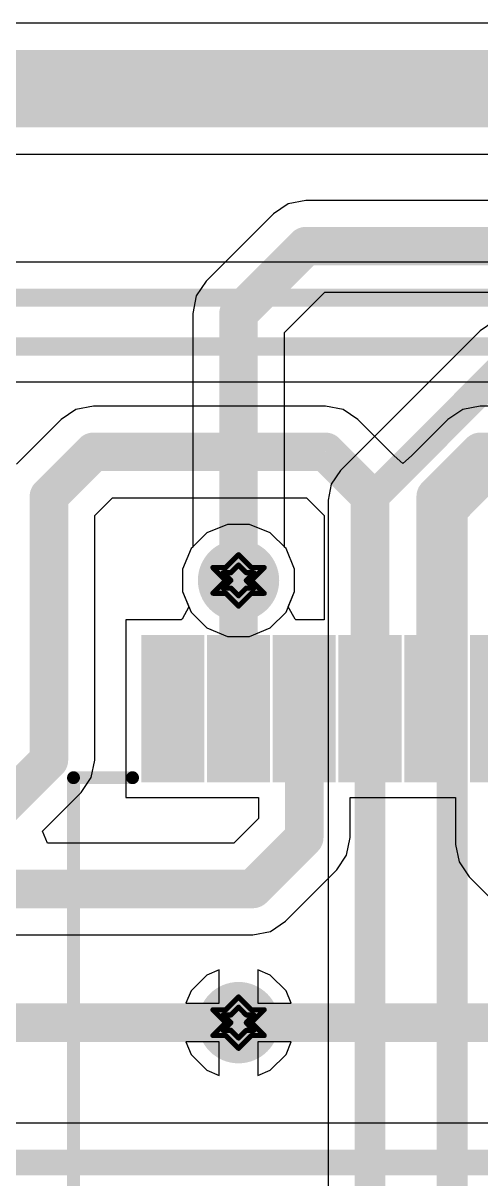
# Model space of a CAD drawing. Header units: inches. Extents: x -18 to 237, y -41 to 211.
# Drawn here: x 52.58 to 57.1, y 69.4 to 80.82 of the extents above; entities that cross this region are included whole.
import ezdxf

# ---------------------------------------------------------------- set-up
doc = ezdxf.new("R2010")
doc.units = ezdxf.units.IN
for name, color, linetype in [('Bottom Layer', 5, 'Continuous'), ('Bottom Solder', 6, 'Continuous'), ('Drill Drawing', 1, 'Continuous'), ('Top Layer', 1, 'Continuous'), ('Top Overlay', 2, 'Continuous'), ('Top Paste', 8, 'Continuous'), ('Top Solder', 216, 'Continuous'), ('Via Holes', 16, 'Continuous')]:
    doc.layers.add(name, color=color, linetype=linetype)

# ---------------------------------------------------------------- blocks, each defined once
blk = doc.blocks.new('SSOP_28_208____25')
at = {"layer": 'Top Layer'}
for points in [[(-4.025, 4.435), (-2.775, 4.435), (-2.775, 4.015), (-4.025, 4.015)], [(2.775, 4.435), (4.025, 4.435), (4.025, 4.015), (2.775, 4.015)], [(-4.025, 3.785), (-2.775, 3.785), (-2.775, 3.365), (-4.025, 3.365)], [(2.775, 3.785), (4.025, 3.785), (4.025, 3.365), (2.775, 3.365)], [(-4.025, 3.135), (-2.775, 3.135), (-2.775, 2.715), (-4.025, 2.715)], [(2.775, 3.135), (4.025, 3.135), (4.025, 2.715), (2.775, 2.715)], [(-4.025, 2.485), (-2.775, 2.485), (-2.775, 2.065), (-4.025, 2.065)], [(2.775, 2.485), (4.025, 2.485), (4.025, 2.065), (2.775, 2.065)], [(-4.025, 1.835), (-2.775, 1.835), (-2.775, 1.415), (-4.025, 1.415)], [(2.775, 1.835), (4.025, 1.835), (4.025, 1.415), (2.775, 1.415)], [(-4.025, 1.185), (-2.775, 1.185), (-2.775, 0.765), (-4.025, 0.765)], [(2.775, 1.185), (4.025, 1.185), (4.025, 0.765), (2.775, 0.765)], [(-4.025, 0.535), (-2.775, 0.535), (-2.775, 0.115), (-4.025, 0.115)], [(2.775, 0.535), (4.025, 0.535), (4.025, 0.115), (2.775, 0.115)], [(-4.025, -0.115), (-2.775, -0.115), (-2.775, -0.535), (-4.025, -0.535)], [(2.775, -0.115), (4.025, -0.115), (4.025, -0.535), (2.775, -0.535)], [(-4.025, -0.765), (-2.775, -0.765), (-2.775, -1.185), (-4.025, -1.185)], [(2.775, -0.765), (4.025, -0.765), (4.025, -1.185), (2.775, -1.185)], [(-4.025, -1.415), (-2.775, -1.415), (-2.775, -1.835), (-4.025, -1.835)], [(2.775, -1.415), (4.025, -1.415), (4.025, -1.835), (2.775, -1.835)], [(-4.025, -2.065), (-2.775, -2.065), (-2.775, -2.485), (-4.025, -2.485)], [(2.775, -2.065), (4.025, -2.065), (4.025, -2.485), (2.775, -2.485)], [(-4.025, -2.715), (-2.775, -2.715), (-2.775, -3.135), (-4.025, -3.135)], [(2.775, -2.715), (4.025, -2.715), (4.025, -3.135), (2.775, -3.135)], [(-4.025, -3.365), (-2.775, -3.365), (-2.775, -3.785), (-4.025, -3.785)], [(2.775, -3.365), (4.025, -3.365), (4.025, -3.785), (2.775, -3.785)], [(-4.025, -4.015), (-2.775, -4.015), (-2.775, -4.435), (-4.025, -4.435)], [(2.775, -4.015), (4.025, -4.015), (4.025, -4.435), (2.775, -4.435)]]:
    blk.add_hatch(color=1, dxfattribs=at).paths.add_polyline_path(points)
at = {"layer": 'Top Overlay'}
blk.add_hatch(color=2, dxfattribs=at).paths.add_polyline_path([(-2.67, 3.988), (-2.416, 3.988), (-2.416, 4.445), (-2.67, 4.445)])
at = {"layer": 'Top Paste'}
for points in [[(-4.025, 4.435), (-2.775, 4.435), (-2.775, 4.015), (-4.025, 4.015)], [(2.775, 4.435), (4.025, 4.435), (4.025, 4.015), (2.775, 4.015)], [(-4.025, 3.785), (-2.775, 3.785), (-2.775, 3.365), (-4.025, 3.365)], [(2.775, 3.785), (4.025, 3.785), (4.025, 3.365), (2.775, 3.365)], [(-4.025, 3.135), (-2.775, 3.135), (-2.775, 2.715), (-4.025, 2.715)], [(2.775, 3.135), (4.025, 3.135), (4.025, 2.715), (2.775, 2.715)], [(-4.025, 2.485), (-2.775, 2.485), (-2.775, 2.065), (-4.025, 2.065)], [(2.775, 2.485), (4.025, 2.485), (4.025, 2.065), (2.775, 2.065)], [(-4.025, 1.835), (-2.775, 1.835), (-2.775, 1.415), (-4.025, 1.415)], [(2.775, 1.835), (4.025, 1.835), (4.025, 1.415), (2.775, 1.415)], [(-4.025, 1.185), (-2.775, 1.185), (-2.775, 0.765), (-4.025, 0.765)], [(2.775, 1.185), (4.025, 1.185), (4.025, 0.765), (2.775, 0.765)], [(-4.025, 0.535), (-2.775, 0.535), (-2.775, 0.115), (-4.025, 0.115)], [(2.775, 0.535), (4.025, 0.535), (4.025, 0.115), (2.775, 0.115)], [(-4.025, -0.115), (-2.775, -0.115), (-2.775, -0.535), (-4.025, -0.535)], [(2.775, -0.115), (4.025, -0.115), (4.025, -0.535), (2.775, -0.535)], [(-4.025, -0.765), (-2.775, -0.765), (-2.775, -1.185), (-4.025, -1.185)], [(2.775, -0.765), (4.025, -0.765), (4.025, -1.185), (2.775, -1.185)], [(-4.025, -1.415), (-2.775, -1.415), (-2.775, -1.835), (-4.025, -1.835)], [(2.775, -1.415), (4.025, -1.415), (4.025, -1.835), (2.775, -1.835)], [(-4.025, -2.065), (-2.775, -2.065), (-2.775, -2.485), (-4.025, -2.485)], [(2.775, -2.065), (4.025, -2.065), (4.025, -2.485), (2.775, -2.485)], [(-4.025, -2.715), (-2.775, -2.715), (-2.775, -3.135), (-4.025, -3.135)], [(2.775, -2.715), (4.025, -2.715), (4.025, -3.135), (2.775, -3.135)], [(-4.025, -3.365), (-2.775, -3.365), (-2.775, -3.785), (-4.025, -3.785)], [(2.775, -3.365), (4.025, -3.365), (4.025, -3.785), (2.775, -3.785)], [(-4.025, -4.015), (-2.775, -4.015), (-2.775, -4.435), (-4.025, -4.435)], [(2.775, -4.015), (4.025, -4.015), (4.025, -4.435), (2.775, -4.435)]]:
    blk.add_hatch(color=8, dxfattribs=at).paths.add_polyline_path(points)
at = {"layer": 'Top Solder'}
for points in [[(-4.127, 4.537), (-2.673, 4.537), (-2.673, 3.913), (-4.127, 3.913)], [(2.673, 4.537), (4.127, 4.537), (4.127, 3.913), (2.673, 3.913)], [(-4.127, 3.887), (-2.673, 3.887), (-2.673, 3.263), (-4.127, 3.263)], [(2.673, 3.887), (4.127, 3.887), (4.127, 3.263), (2.673, 3.263)], [(-4.127, 3.237), (-2.673, 3.237), (-2.673, 2.613), (-4.127, 2.613)], [(2.673, 3.237), (4.127, 3.237), (4.127, 2.613), (2.673, 2.613)], [(-4.127, 2.587), (-2.673, 2.587), (-2.673, 1.963), (-4.127, 1.963)], [(2.673, 2.587), (4.127, 2.587), (4.127, 1.963), (2.673, 1.963)], [(-4.127, 1.937), (-2.673, 1.937), (-2.673, 1.313), (-4.127, 1.313)], [(2.673, 1.937), (4.127, 1.937), (4.127, 1.313), (2.673, 1.313)], [(-4.127, 1.287), (-2.673, 1.287), (-2.673, 0.663), (-4.127, 0.663)], [(2.673, 1.287), (4.127, 1.287), (4.127, 0.663), (2.673, 0.663)], [(-4.127, 0.637), (-2.673, 0.637), (-2.673, 0.013), (-4.127, 0.013)], [(2.673, 0.637), (4.127, 0.637), (4.127, 0.013), (2.673, 0.013)], [(-4.127, -0.013), (-2.673, -0.013), (-2.673, -0.637), (-4.127, -0.637)], [(2.673, -0.013), (4.127, -0.013), (4.127, -0.637), (2.673, -0.637)], [(-4.127, -0.663), (-2.673, -0.663), (-2.673, -1.287), (-4.127, -1.287)], [(2.673, -0.663), (4.127, -0.663), (4.127, -1.287), (2.673, -1.287)], [(-4.127, -1.313), (-2.673, -1.313), (-2.673, -1.937), (-4.127, -1.937)], [(2.673, -1.313), (4.127, -1.313), (4.127, -1.937), (2.673, -1.937)], [(-4.127, -1.963), (-2.673, -1.963), (-2.673, -2.587), (-4.127, -2.587)], [(2.673, -1.963), (4.127, -1.963), (4.127, -2.587), (2.673, -2.587)], [(-4.127, -2.613), (-2.673, -2.613), (-2.673, -3.237), (-4.127, -3.237)], [(2.673, -2.613), (4.127, -2.613), (4.127, -3.237), (2.673, -3.237)], [(-4.127, -3.263), (-2.673, -3.263), (-2.673, -3.887), (-4.127, -3.887)], [(2.673, -3.263), (4.127, -3.263), (4.127, -3.887), (2.673, -3.887)], [(-4.127, -3.913), (-2.673, -3.913), (-2.673, -4.537), (-4.127, -4.537)], [(2.673, -3.913), (4.127, -3.913), (4.127, -4.537), (2.673, -4.537)]]:
    blk.add_hatch(color=216, dxfattribs=at).paths.add_polyline_path(points)
at = {"layer": 'Top Overlay'}
for points in [[(-2.718, 5.207, 0.127, 0.127, 0), (2.718, 5.207, 0.127, 0.127, 0)], [(-2.718, 5.207, 0.127, 0.127, 0), (-2.718, 4.623, 0.127, 0.127, 0)], [(2.718, 5.207, 0.127, 0.127, 0), (2.718, 4.623, 0.127, 0.127, 0)], [(-4.343, 4.369, 0.2, 0.2, 0), (-4.343, 4.115, 0.2, 0.2, 0)], [(-4.343, 4.369, 0.2, 0.2, 0), (-4.216, 4.242, 0.2, 0.2, 0)], [(-4.216, 4.242, 0.2, 0.2, 0), (-4.343, 4.115, 0.2, 0.2, 0)], [(-2.718, -4.623, 0.127, 0.127, 0), (-2.718, -5.207, 0.127, 0.127, 0)], [(2.718, -4.623, 0.127, 0.127, 0), (2.718, -5.207, 0.127, 0.127, 0)], [(-2.718, -5.207, 0.127, 0.127, 0), (2.718, -5.207, 0.127, 0.127, 0)]]:
    blk.add_lwpolyline(points, format="xyseb", dxfattribs=at)
for points in [[(-2.75, 5.207, 0.0635, 0.0635, 1), (-2.686, 5.207, 0.0635, 0.0635, 1)], [(-2.75, 5.207, 0.0635, 0.0635, 1), (-2.686, 5.207, 0.0635, 0.0635, 1)], [(2.686, 5.207, 0.0635, 0.0635, 1), (2.75, 5.207, 0.0635, 0.0635, 1)], [(2.686, 5.207, 0.0635, 0.0635, 1), (2.75, 5.207, 0.0635, 0.0635, 1)], [(-2.75, 4.623, 0.0635, 0.0635, 1), (-2.686, 4.623, 0.0635, 0.0635, 1)], [(2.686, 4.623, 0.0635, 0.0635, 1), (2.75, 4.623, 0.0635, 0.0635, 1)], [(-4.393, 4.369, 0.1, 0.1, 1), (-4.293, 4.369, 0.1, 0.1, 1)], [(-4.393, 4.369, 0.1, 0.1, 1), (-4.293, 4.369, 0.1, 0.1, 1)], [(-4.266, 4.242, 0.1, 0.1, 1), (-4.166, 4.242, 0.1, 0.1, 1)], [(-4.266, 4.242, 0.1, 0.1, 1), (-4.166, 4.242, 0.1, 0.1, 1)], [(-4.393, 4.115, 0.1, 0.1, 1), (-4.293, 4.115, 0.1, 0.1, 1)], [(-4.393, 4.115, 0.1, 0.1, 1), (-4.293, 4.115, 0.1, 0.1, 1)], [(-2.75, -4.623, 0.0635, 0.0635, 1), (-2.686, -4.623, 0.0635, 0.0635, 1)], [(2.686, -4.623, 0.0635, 0.0635, 1), (2.75, -4.623, 0.0635, 0.0635, 1)], [(-2.75, -5.207, 0.0635, 0.0635, 1), (-2.686, -5.207, 0.0635, 0.0635, 1)], [(-2.75, -5.207, 0.0635, 0.0635, 1), (-2.686, -5.207, 0.0635, 0.0635, 1)], [(2.686, -5.207, 0.0635, 0.0635, 1), (2.75, -5.207, 0.0635, 0.0635, 1)], [(2.686, -5.207, 0.0635, 0.0635, 1), (2.75, -5.207, 0.0635, 0.0635, 1)]]:
    blk.add_lwpolyline(points, format="xyseb", close=True, dxfattribs=at)

msp = doc.modelspace()

# ---------------------------------------------------------------- hatches: boundary and pattern name
at = {"layer": 'Bottom Layer'}
h = msp.add_hatch(color=5, dxfattribs=at)
edge = h.paths.add_edge_path()
edge.add_arc((54.707, 75.314), 0.3, 0, 360)
h = msp.add_hatch(color=5, dxfattribs=at)
edge = h.paths.add_edge_path()
edge.add_arc((54.707, 70.945), 0.3, 0, 360)
at = {"layer": 'Bottom Solder'}
h = msp.add_hatch(color=6, dxfattribs=at)
edge = h.paths.add_edge_path()
edge.add_arc((54.707, 75.314), 0.402, 0, 360)
h = msp.add_hatch(color=6, dxfattribs=at)
edge = h.paths.add_edge_path()
edge.add_arc((54.707, 70.945), 0.402, 0, 360)
at = {"layer": 'Top Layer'}
h = msp.add_hatch(color=1, dxfattribs=at)
edge = h.paths.add_edge_path()
edge.add_arc((54.707, 75.314), 0.3, 0, 360)
h = msp.add_hatch(color=1, dxfattribs=at)
edge = h.paths.add_edge_path()
edge.add_arc((54.707, 70.945), 0.3, 0, 360)
at = {"layer": 'Top Solder'}
h = msp.add_hatch(color=216, dxfattribs=at)
edge = h.paths.add_edge_path()
edge.add_arc((54.707, 75.314), 0.402, 0, 360)
h = msp.add_hatch(color=216, dxfattribs=at)
edge = h.paths.add_edge_path()
edge.add_arc((54.707, 70.945), 0.402, 0, 360)
at = {"layer": 'Via Holes'}
h = msp.add_hatch(color=7, dxfattribs=at)
edge = h.paths.add_edge_path()
edge.add_arc((54.707, 75.314), 0.15, 0, 360)
h = msp.add_hatch(color=7, dxfattribs=at)
edge = h.paths.add_edge_path()
edge.add_arc((54.707, 70.945), 0.15, 0, 360)

# ---------------------------------------------------------------- linework, layer by layer
at = {"layer": 'Bottom Layer'}
for p, q in [((72.728, 80.82), (50.714, 80.82)), ((50.982, 79.525), (72.459, 79.525)), ((55.199, 79.035), (55.052, 78.936)), ((55.372, 79.069), (55.199, 79.035)), ((72.238, 79.069), (55.372, 79.069)), ((55.052, 78.936), (54.387, 78.272)), ((55.052, 78.936), (55.052, 78.936)), ((54.387, 78.272), (54.288, 78.125)), ((54.288, 78.125), (54.254, 77.951)), ((55.16, 77.763), (55.56, 78.163)), ((55.56, 78.163), (72.238, 78.163)), ((54.254, 77.951), (54.254, 75.644)), ((55.16, 75.644), (55.16, 77.763)), ((57.096, 77.781), (55.714, 76.399)), ((57.23, 77.871), (57.096, 77.781)), ((55.714, 76.399), (55.624, 76.265)), ((55.624, 76.265), (55.593, 76.106)), ((55.593, 76.106), (55.593, 68.825)), ((54.238, 75.628), (54.153, 75.424)), ((54.254, 75.644), (54.238, 75.628)), ((55.177, 75.628), (55.16, 75.644)), ((55.261, 75.424), (55.177, 75.628)), ((54.153, 75.424), (54.153, 75.204)), ((55.261, 75.204), (55.261, 75.424)), ((54.153, 75.204), (54.238, 75)), ((55.177, 75), (55.261, 75.204)), ((54.238, 75), (54.393, 74.844)), ((55.021, 74.844), (55.177, 75)), ((54.393, 74.844), (54.597, 74.76)), ((54.817, 74.76), (55.021, 74.844)), ((54.597, 74.76), (54.817, 74.76)), ((54.393, 71.415), (54.238, 71.259)), ((54.517, 71.466), (54.393, 71.415)), ((54.517, 71.136), (54.517, 71.466)), ((55.021, 71.415), (54.898, 71.466)), ((54.898, 71.466), (54.898, 71.136)), ((55.177, 71.259), (55.021, 71.415)), ((54.238, 71.259), (54.186, 71.136)), ((55.228, 71.136), (55.177, 71.259)), ((54.186, 71.136), (54.517, 71.136)), ((54.898, 71.136), (55.228, 71.136)), ((54.517, 70.755), (54.186, 70.755)), ((54.186, 70.755), (54.238, 70.631)), ((54.517, 70.424), (54.517, 70.755)), ((55.228, 70.755), (54.898, 70.755)), ((54.898, 70.755), (54.898, 70.424)), ((55.177, 70.631), (55.228, 70.755)), ((54.238, 70.631), (54.393, 70.476)), ((55.021, 70.476), (55.177, 70.631)), ((54.393, 70.476), (54.517, 70.424)), ((54.898, 70.424), (55.021, 70.476))]:
    msp.add_line(p, q, dxfattribs=at)
for points in [[(50.714, 80.172, 0.762, 0.762, 0), (72.728, 80.172, 0.762, 0.762, 0)], [(54.707, 77.951, 0.381, 0.381, 0), (55.372, 78.616, 0.381, 0.381, 0)], [(55.372, 78.616, 0.381, 0.381, 0), (72.568, 78.616, 0.381, 0.381, 0)], [(54.707, 75.314, 0.381, 0.381, 0), (54.707, 77.951, 0.381, 0.381, 0)], [(56.007, 76.106, 0.305, 0.305, 0), (57.389, 77.488, 0.305, 0.305, 0)], [(56.82, 76, 0.305, 0.305, 0), (57.658, 76.838, 0.305, 0.305, 0)], [(56.007, 68.456, 0.305, 0.305, 0), (56.007, 76.106, 0.305, 0.305, 0)], [(56.82, 66.519, 0.305, 0.305, 0), (56.82, 76, 0.305, 0.305, 0)]]:
    msp.add_lwpolyline(points, format="xyseb", dxfattribs=at)
for points in [[(55.277, 78.616, 0.191, 0.191, 1), (55.467, 78.616, 0.191, 0.191, 1)], [(55.277, 78.616, 0.191, 0.191, 1), (55.467, 78.616, 0.191, 0.191, 1)], [(54.612, 77.951, 0.191, 0.191, 1), (54.802, 77.951, 0.191, 0.191, 1)], [(54.612, 77.951, 0.191, 0.191, 1), (54.802, 77.951, 0.191, 0.191, 1)], [(55.931, 76.106, 0.152, 0.152, 1), (56.083, 76.106, 0.152, 0.152, 1)], [(55.931, 76.106, 0.152, 0.152, 1), (56.083, 76.106, 0.152, 0.152, 1)], [(56.744, 76, 0.152, 0.152, 1), (56.896, 76, 0.152, 0.152, 1)], [(56.744, 76, 0.152, 0.152, 1), (56.896, 76, 0.152, 0.152, 1)], [(54.612, 75.314, 0.191, 0.191, 1), (54.802, 75.314, 0.191, 0.191, 1)]]:
    msp.add_lwpolyline(points, format="xyseb", close=True, dxfattribs=at)
at = {"layer": 'Drill Drawing'}
for points in [[(54.58, 75.441, 0.0508, 0.0508, 0), (54.707, 75.568, 0.0508, 0.0508, 0)], [(54.707, 75.568, 0.0508, 0.0508, 0), (54.834, 75.441, 0.0508, 0.0508, 0)], [(54.631, 75.39, 0.0508, 0.0508, 0), (54.707, 75.466, 0.0508, 0.0508, 0)], [(54.707, 75.466, 0.0508, 0.0508, 0), (54.783, 75.39, 0.0508, 0.0508, 0)], [(54.453, 75.441, 0.0508, 0.0508, 0), (54.58, 75.314, 0.0508, 0.0508, 0)], [(54.453, 75.441, 0.0508, 0.0508, 0), (54.58, 75.441, 0.0508, 0.0508, 0)], [(54.555, 75.39, 0.0508, 0.0508, 0), (54.631, 75.314, 0.0508, 0.0508, 0)], [(54.555, 75.39, 0.0508, 0.0508, 0), (54.631, 75.39, 0.0508, 0.0508, 0)], [(54.783, 75.39, 0.0508, 0.0508, 0), (54.86, 75.39, 0.0508, 0.0508, 0)], [(54.783, 75.314, 0.0508, 0.0508, 0), (54.86, 75.39, 0.0508, 0.0508, 0)], [(54.834, 75.441, 0.0508, 0.0508, 0), (54.961, 75.441, 0.0508, 0.0508, 0)], [(54.834, 75.314, 0.0508, 0.0508, 0), (54.961, 75.441, 0.0508, 0.0508, 0)], [(54.453, 75.187, 0.0508, 0.0508, 0), (54.58, 75.314, 0.0508, 0.0508, 0)], [(54.555, 75.238, 0.0508, 0.0508, 0), (54.631, 75.314, 0.0508, 0.0508, 0)], [(54.555, 75.238, 0.0508, 0.0508, 0), (54.631, 75.238, 0.0508, 0.0508, 0)], [(54.631, 75.238, 0.0508, 0.0508, 0), (54.707, 75.162, 0.0508, 0.0508, 0)], [(54.707, 75.162, 0.0508, 0.0508, 0), (54.783, 75.238, 0.0508, 0.0508, 0)], [(54.783, 75.314, 0.0508, 0.0508, 0), (54.86, 75.238, 0.0508, 0.0508, 0)], [(54.783, 75.238, 0.0508, 0.0508, 0), (54.86, 75.238, 0.0508, 0.0508, 0)], [(54.834, 75.314, 0.0508, 0.0508, 0), (54.961, 75.187, 0.0508, 0.0508, 0)], [(54.453, 75.187, 0.0508, 0.0508, 0), (54.58, 75.187, 0.0508, 0.0508, 0)], [(54.58, 75.187, 0.0508, 0.0508, 0), (54.707, 75.06, 0.0508, 0.0508, 0)], [(54.707, 75.06, 0.0508, 0.0508, 0), (54.834, 75.187, 0.0508, 0.0508, 0)], [(54.834, 75.187, 0.0508, 0.0508, 0), (54.961, 75.187, 0.0508, 0.0508, 0)], [(54.58, 71.072, 0.0508, 0.0508, 0), (54.707, 71.199, 0.0508, 0.0508, 0)], [(54.707, 71.199, 0.0508, 0.0508, 0), (54.834, 71.072, 0.0508, 0.0508, 0)], [(54.453, 71.072, 0.0508, 0.0508, 0), (54.58, 70.945, 0.0508, 0.0508, 0)], [(54.453, 71.072, 0.0508, 0.0508, 0), (54.58, 71.072, 0.0508, 0.0508, 0)], [(54.555, 71.021, 0.0508, 0.0508, 0), (54.631, 70.945, 0.0508, 0.0508, 0)], [(54.555, 71.021, 0.0508, 0.0508, 0), (54.631, 71.021, 0.0508, 0.0508, 0)], [(54.631, 71.021, 0.0508, 0.0508, 0), (54.707, 71.098, 0.0508, 0.0508, 0)], [(54.707, 71.098, 0.0508, 0.0508, 0), (54.783, 71.021, 0.0508, 0.0508, 0)], [(54.783, 71.021, 0.0508, 0.0508, 0), (54.86, 71.021, 0.0508, 0.0508, 0)], [(54.783, 70.945, 0.0508, 0.0508, 0), (54.86, 71.021, 0.0508, 0.0508, 0)], [(54.834, 71.072, 0.0508, 0.0508, 0), (54.961, 71.072, 0.0508, 0.0508, 0)], [(54.834, 70.945, 0.0508, 0.0508, 0), (54.961, 71.072, 0.0508, 0.0508, 0)], [(54.453, 70.818, 0.0508, 0.0508, 0), (54.58, 70.945, 0.0508, 0.0508, 0)], [(54.555, 70.869, 0.0508, 0.0508, 0), (54.631, 70.945, 0.0508, 0.0508, 0)], [(54.783, 70.945, 0.0508, 0.0508, 0), (54.86, 70.869, 0.0508, 0.0508, 0)], [(54.834, 70.945, 0.0508, 0.0508, 0), (54.961, 70.818, 0.0508, 0.0508, 0)], [(54.453, 70.818, 0.0508, 0.0508, 0), (54.58, 70.818, 0.0508, 0.0508, 0)], [(54.555, 70.869, 0.0508, 0.0508, 0), (54.631, 70.869, 0.0508, 0.0508, 0)], [(54.58, 70.818, 0.0508, 0.0508, 0), (54.707, 70.691, 0.0508, 0.0508, 0)], [(54.631, 70.869, 0.0508, 0.0508, 0), (54.707, 70.793, 0.0508, 0.0508, 0)], [(54.707, 70.793, 0.0508, 0.0508, 0), (54.783, 70.869, 0.0508, 0.0508, 0)], [(54.707, 70.691, 0.0508, 0.0508, 0), (54.834, 70.818, 0.0508, 0.0508, 0)], [(54.783, 70.869, 0.0508, 0.0508, 0), (54.86, 70.869, 0.0508, 0.0508, 0)], [(54.834, 70.818, 0.0508, 0.0508, 0), (54.961, 70.818, 0.0508, 0.0508, 0)]]:
    msp.add_lwpolyline(points, format="xyseb", dxfattribs=at)
for points in [[(54.695, 75.568, 0.0254, 0.0254, 1), (54.72, 75.568, 0.0254, 0.0254, 1)], [(54.695, 75.568, 0.0254, 0.0254, 1), (54.72, 75.568, 0.0254, 0.0254, 1)], [(54.695, 75.466, 0.0254, 0.0254, 1), (54.72, 75.466, 0.0254, 0.0254, 1)], [(54.695, 75.466, 0.0254, 0.0254, 1), (54.72, 75.466, 0.0254, 0.0254, 1)], [(54.441, 75.441, 0.0254, 0.0254, 1), (54.466, 75.441, 0.0254, 0.0254, 1)], [(54.441, 75.441, 0.0254, 0.0254, 1), (54.466, 75.441, 0.0254, 0.0254, 1)], [(54.542, 75.39, 0.0254, 0.0254, 1), (54.568, 75.39, 0.0254, 0.0254, 1)], [(54.542, 75.39, 0.0254, 0.0254, 1), (54.568, 75.39, 0.0254, 0.0254, 1)], [(54.568, 75.441, 0.0254, 0.0254, 1), (54.593, 75.441, 0.0254, 0.0254, 1)], [(54.568, 75.441, 0.0254, 0.0254, 1), (54.593, 75.441, 0.0254, 0.0254, 1)], [(54.618, 75.39, 0.0254, 0.0254, 1), (54.644, 75.39, 0.0254, 0.0254, 1)], [(54.618, 75.39, 0.0254, 0.0254, 1), (54.644, 75.39, 0.0254, 0.0254, 1)], [(54.771, 75.39, 0.0254, 0.0254, 1), (54.796, 75.39, 0.0254, 0.0254, 1)], [(54.771, 75.39, 0.0254, 0.0254, 1), (54.796, 75.39, 0.0254, 0.0254, 1)], [(54.822, 75.441, 0.0254, 0.0254, 1), (54.847, 75.441, 0.0254, 0.0254, 1)], [(54.822, 75.441, 0.0254, 0.0254, 1), (54.847, 75.441, 0.0254, 0.0254, 1)], [(54.847, 75.39, 0.0254, 0.0254, 1), (54.872, 75.39, 0.0254, 0.0254, 1)], [(54.847, 75.39, 0.0254, 0.0254, 1), (54.872, 75.39, 0.0254, 0.0254, 1)], [(54.949, 75.441, 0.0254, 0.0254, 1), (54.974, 75.441, 0.0254, 0.0254, 1)], [(54.949, 75.441, 0.0254, 0.0254, 1), (54.974, 75.441, 0.0254, 0.0254, 1)], [(54.542, 75.238, 0.0254, 0.0254, 1), (54.568, 75.238, 0.0254, 0.0254, 1)], [(54.542, 75.238, 0.0254, 0.0254, 1), (54.568, 75.238, 0.0254, 0.0254, 1)], [(54.568, 75.314, 0.0254, 0.0254, 1), (54.593, 75.314, 0.0254, 0.0254, 1)], [(54.568, 75.314, 0.0254, 0.0254, 1), (54.593, 75.314, 0.0254, 0.0254, 1)], [(54.618, 75.314, 0.0254, 0.0254, 1), (54.644, 75.314, 0.0254, 0.0254, 1)], [(54.618, 75.314, 0.0254, 0.0254, 1), (54.644, 75.314, 0.0254, 0.0254, 1)], [(54.618, 75.238, 0.0254, 0.0254, 1), (54.644, 75.238, 0.0254, 0.0254, 1)], [(54.618, 75.238, 0.0254, 0.0254, 1), (54.644, 75.238, 0.0254, 0.0254, 1)], [(54.771, 75.314, 0.0254, 0.0254, 1), (54.796, 75.314, 0.0254, 0.0254, 1)], [(54.771, 75.314, 0.0254, 0.0254, 1), (54.796, 75.314, 0.0254, 0.0254, 1)], [(54.771, 75.238, 0.0254, 0.0254, 1), (54.796, 75.238, 0.0254, 0.0254, 1)], [(54.771, 75.238, 0.0254, 0.0254, 1), (54.796, 75.238, 0.0254, 0.0254, 1)], [(54.822, 75.314, 0.0254, 0.0254, 1), (54.847, 75.314, 0.0254, 0.0254, 1)], [(54.822, 75.314, 0.0254, 0.0254, 1), (54.847, 75.314, 0.0254, 0.0254, 1)], [(54.847, 75.238, 0.0254, 0.0254, 1), (54.872, 75.238, 0.0254, 0.0254, 1)], [(54.847, 75.238, 0.0254, 0.0254, 1), (54.872, 75.238, 0.0254, 0.0254, 1)], [(54.441, 75.187, 0.0254, 0.0254, 1), (54.466, 75.187, 0.0254, 0.0254, 1)], [(54.441, 75.187, 0.0254, 0.0254, 1), (54.466, 75.187, 0.0254, 0.0254, 1)], [(54.568, 75.187, 0.0254, 0.0254, 1), (54.593, 75.187, 0.0254, 0.0254, 1)], [(54.568, 75.187, 0.0254, 0.0254, 1), (54.593, 75.187, 0.0254, 0.0254, 1)], [(54.695, 75.162, 0.0254, 0.0254, 1), (54.72, 75.162, 0.0254, 0.0254, 1)], [(54.695, 75.162, 0.0254, 0.0254, 1), (54.72, 75.162, 0.0254, 0.0254, 1)], [(54.822, 75.187, 0.0254, 0.0254, 1), (54.847, 75.187, 0.0254, 0.0254, 1)], [(54.822, 75.187, 0.0254, 0.0254, 1), (54.847, 75.187, 0.0254, 0.0254, 1)], [(54.949, 75.187, 0.0254, 0.0254, 1), (54.974, 75.187, 0.0254, 0.0254, 1)], [(54.949, 75.187, 0.0254, 0.0254, 1), (54.974, 75.187, 0.0254, 0.0254, 1)], [(54.695, 75.06, 0.0254, 0.0254, 1), (54.72, 75.06, 0.0254, 0.0254, 1)], [(54.695, 75.06, 0.0254, 0.0254, 1), (54.72, 75.06, 0.0254, 0.0254, 1)], [(54.695, 71.199, 0.0254, 0.0254, 1), (54.72, 71.199, 0.0254, 0.0254, 1)], [(54.695, 71.199, 0.0254, 0.0254, 1), (54.72, 71.199, 0.0254, 0.0254, 1)], [(54.441, 71.072, 0.0254, 0.0254, 1), (54.466, 71.072, 0.0254, 0.0254, 1)], [(54.441, 71.072, 0.0254, 0.0254, 1), (54.466, 71.072, 0.0254, 0.0254, 1)], [(54.542, 71.021, 0.0254, 0.0254, 1), (54.568, 71.021, 0.0254, 0.0254, 1)], [(54.542, 71.021, 0.0254, 0.0254, 1), (54.568, 71.021, 0.0254, 0.0254, 1)], [(54.568, 71.072, 0.0254, 0.0254, 1), (54.593, 71.072, 0.0254, 0.0254, 1)], [(54.568, 71.072, 0.0254, 0.0254, 1), (54.593, 71.072, 0.0254, 0.0254, 1)], [(54.618, 71.021, 0.0254, 0.0254, 1), (54.644, 71.021, 0.0254, 0.0254, 1)], [(54.618, 71.021, 0.0254, 0.0254, 1), (54.644, 71.021, 0.0254, 0.0254, 1)], [(54.695, 71.098, 0.0254, 0.0254, 1), (54.72, 71.098, 0.0254, 0.0254, 1)], [(54.695, 71.098, 0.0254, 0.0254, 1), (54.72, 71.098, 0.0254, 0.0254, 1)], [(54.771, 71.021, 0.0254, 0.0254, 1), (54.796, 71.021, 0.0254, 0.0254, 1)], [(54.771, 71.021, 0.0254, 0.0254, 1), (54.796, 71.021, 0.0254, 0.0254, 1)], [(54.822, 71.072, 0.0254, 0.0254, 1), (54.847, 71.072, 0.0254, 0.0254, 1)], [(54.822, 71.072, 0.0254, 0.0254, 1), (54.847, 71.072, 0.0254, 0.0254, 1)], [(54.847, 71.021, 0.0254, 0.0254, 1), (54.872, 71.021, 0.0254, 0.0254, 1)], [(54.847, 71.021, 0.0254, 0.0254, 1), (54.872, 71.021, 0.0254, 0.0254, 1)], [(54.949, 71.072, 0.0254, 0.0254, 1), (54.974, 71.072, 0.0254, 0.0254, 1)], [(54.949, 71.072, 0.0254, 0.0254, 1), (54.974, 71.072, 0.0254, 0.0254, 1)], [(54.568, 70.945, 0.0254, 0.0254, 1), (54.593, 70.945, 0.0254, 0.0254, 1)], [(54.568, 70.945, 0.0254, 0.0254, 1), (54.593, 70.945, 0.0254, 0.0254, 1)], [(54.618, 70.945, 0.0254, 0.0254, 1), (54.644, 70.945, 0.0254, 0.0254, 1)], [(54.618, 70.945, 0.0254, 0.0254, 1), (54.644, 70.945, 0.0254, 0.0254, 1)], [(54.771, 70.945, 0.0254, 0.0254, 1), (54.796, 70.945, 0.0254, 0.0254, 1)], [(54.771, 70.945, 0.0254, 0.0254, 1), (54.796, 70.945, 0.0254, 0.0254, 1)], [(54.822, 70.945, 0.0254, 0.0254, 1), (54.847, 70.945, 0.0254, 0.0254, 1)], [(54.822, 70.945, 0.0254, 0.0254, 1), (54.847, 70.945, 0.0254, 0.0254, 1)], [(54.441, 70.818, 0.0254, 0.0254, 1), (54.466, 70.818, 0.0254, 0.0254, 1)], [(54.441, 70.818, 0.0254, 0.0254, 1), (54.466, 70.818, 0.0254, 0.0254, 1)], [(54.542, 70.869, 0.0254, 0.0254, 1), (54.568, 70.869, 0.0254, 0.0254, 1)], [(54.542, 70.869, 0.0254, 0.0254, 1), (54.568, 70.869, 0.0254, 0.0254, 1)], [(54.568, 70.818, 0.0254, 0.0254, 1), (54.593, 70.818, 0.0254, 0.0254, 1)], [(54.568, 70.818, 0.0254, 0.0254, 1), (54.593, 70.818, 0.0254, 0.0254, 1)], [(54.618, 70.869, 0.0254, 0.0254, 1), (54.644, 70.869, 0.0254, 0.0254, 1)], [(54.618, 70.869, 0.0254, 0.0254, 1), (54.644, 70.869, 0.0254, 0.0254, 1)], [(54.695, 70.793, 0.0254, 0.0254, 1), (54.72, 70.793, 0.0254, 0.0254, 1)], [(54.695, 70.793, 0.0254, 0.0254, 1), (54.72, 70.793, 0.0254, 0.0254, 1)], [(54.771, 70.869, 0.0254, 0.0254, 1), (54.796, 70.869, 0.0254, 0.0254, 1)], [(54.771, 70.869, 0.0254, 0.0254, 1), (54.796, 70.869, 0.0254, 0.0254, 1)], [(54.822, 70.818, 0.0254, 0.0254, 1), (54.847, 70.818, 0.0254, 0.0254, 1)], [(54.822, 70.818, 0.0254, 0.0254, 1), (54.847, 70.818, 0.0254, 0.0254, 1)], [(54.847, 70.869, 0.0254, 0.0254, 1), (54.872, 70.869, 0.0254, 0.0254, 1)], [(54.847, 70.869, 0.0254, 0.0254, 1), (54.872, 70.869, 0.0254, 0.0254, 1)], [(54.949, 70.818, 0.0254, 0.0254, 1), (54.974, 70.818, 0.0254, 0.0254, 1)], [(54.949, 70.818, 0.0254, 0.0254, 1), (54.974, 70.818, 0.0254, 0.0254, 1)], [(54.695, 70.691, 0.0254, 0.0254, 1), (54.72, 70.691, 0.0254, 0.0254, 1)], [(54.695, 70.691, 0.0254, 0.0254, 1), (54.72, 70.691, 0.0254, 0.0254, 1)]]:
    msp.add_lwpolyline(points, format="xyseb", close=True, dxfattribs=at)
at = {"layer": 'Top Layer'}
for p, q in [((66.469, 78.458), (46.638, 78.458)), ((46.983, 77.276), (66.124, 77.276)), ((53.099, 77.003), (52.952, 76.904)), ((53.272, 77.037), (53.099, 77.003)), ((55.567, 77.037), (53.272, 77.037)), ((53.272, 77.037), (53.272, 77.037)), ((55.741, 77.003), (55.567, 77.037)), ((55.888, 76.904), (55.741, 77.003)), ((56.924, 77.003), (56.777, 76.904)), ((57.097, 77.037), (56.924, 77.003)), ((57.097, 77.037), (57.097, 77.037)), ((63.152, 77.037), (57.097, 77.037)), ((52.952, 76.904), (52.512, 76.464)), ((56.247, 76.545), (55.888, 76.904)), ((56.777, 76.904), (56.418, 76.545)), ((56.332, 76.469), (56.247, 76.545)), ((56.418, 76.545), (56.332, 76.469)), ((53.285, 75.956), (53.46, 76.131)), ((53.46, 76.131), (55.379, 76.131)), ((55.379, 76.131), (55.554, 75.956)), ((53.285, 73.539), (53.285, 75.956)), ((55.554, 75.956), (55.554, 74.926)), ((54.597, 75.868), (54.393, 75.784)), ((54.817, 75.868), (54.597, 75.868)), ((55.021, 75.784), (54.817, 75.868)), ((54.393, 75.784), (54.238, 75.628)), ((55.177, 75.628), (55.021, 75.784)), ((54.238, 75.628), (54.153, 75.424)), ((55.261, 75.424), (55.177, 75.628)), ((54.153, 75.424), (54.153, 75.204)), ((55.261, 75.204), (55.261, 75.424)), ((54.153, 75.204), (54.216, 75.053)), ((55.199, 75.053), (55.261, 75.204)), ((54.216, 75.053), (54.149, 74.932)), ((55.266, 74.932), (55.199, 75.053)), ((54.141, 74.926), (53.593, 74.926)), ((53.593, 74.926), (53.593, 73.168)), ((54.149, 74.932), (54.141, 74.926)), ((55.273, 74.926), (55.266, 74.932)), ((55.554, 74.926), (55.273, 74.926)), ((53.251, 73.366), (53.285, 73.539)), ((53.152, 73.219), (53.251, 73.366)), ((52.77, 72.837), (53.152, 73.219)), ((53.152, 73.219), (53.152, 73.219)), ((53.593, 73.168), (54.904, 73.168)), ((54.904, 73.168), (54.904, 72.962)), ((55.81, 72.774), (55.81, 73.168)), ((55.81, 73.168), (56.854, 73.168)), ((56.854, 73.168), (56.854, 72.706)), ((54.904, 72.962), (54.661, 72.719)), ((52.819, 72.719), (52.77, 72.837)), ((55.776, 72.601), (55.81, 72.774)), ((55.81, 72.774), (55.81, 72.774)), ((54.661, 72.719), (52.819, 72.719)), ((56.854, 72.706), (56.888, 72.533)), ((55.678, 72.454), (55.776, 72.601)), ((56.888, 72.533), (56.987, 72.386)), ((55.17, 71.946), (55.678, 72.454)), ((55.678, 72.454), (55.678, 72.454)), ((56.987, 72.386), (57.427, 71.946)), ((55.023, 71.847), (55.17, 71.946)), ((54.849, 71.813), (55.023, 71.847)), ((47.783, 71.813), (54.849, 71.813)), ((54.393, 71.415), (54.238, 71.259)), ((54.517, 71.466), (54.393, 71.415)), ((54.517, 71.136), (54.517, 71.466)), ((55.021, 71.415), (54.898, 71.466)), ((54.898, 71.466), (54.898, 71.136)), ((55.177, 71.259), (55.021, 71.415)), ((54.238, 71.259), (54.186, 71.136)), ((55.228, 71.136), (55.177, 71.259)), ((54.186, 71.136), (54.517, 71.136)), ((54.898, 71.136), (55.228, 71.136)), ((54.517, 70.755), (54.186, 70.755)), ((54.186, 70.755), (54.238, 70.631)), ((54.517, 70.424), (54.517, 70.755)), ((55.228, 70.755), (54.898, 70.755)), ((54.898, 70.755), (54.898, 70.424)), ((55.177, 70.631), (55.228, 70.755)), ((54.238, 70.631), (54.393, 70.476)), ((55.021, 70.476), (55.177, 70.631)), ((54.393, 70.476), (54.517, 70.424)), ((54.898, 70.424), (55.021, 70.476)), ((63.448, 69.952), (50.246, 69.952))]:
    msp.add_line(p, q, dxfattribs=at)
for points in [[(46.638, 78.108, 0.178, 0.178, 0), (66.469, 78.108, 0.178, 0.178, 0)], [(46.838, 77.625, 0.178, 0.178, 0), (66.269, 77.625, 0.178, 0.178, 0)], [(52.832, 76.144, 0.381, 0.381, 0), (53.272, 76.584, 0.381, 0.381, 0)], [(53.272, 76.584, 0.381, 0.381, 0), (55.567, 76.584, 0.381, 0.381, 0)], [(55.567, 76.584, 0.381, 0.381, 0), (56.007, 76.144, 0.381, 0.381, 0)], [(56.657, 76.144, 0.381, 0.381, 0), (57.097, 76.584, 0.381, 0.381, 0)], [(57.097, 76.584, 0.381, 0.381, 0), (63.152, 76.584, 0.381, 0.381, 0)], [(52.832, 73.539, 0.381, 0.381, 0), (52.832, 76.144, 0.381, 0.381, 0)], [(56.007, 74.047, 0.381, 0.381, 0), (56.007, 76.144, 0.381, 0.381, 0)], [(56.657, 74.047, 0.381, 0.381, 0), (56.657, 76.144, 0.381, 0.381, 0)], [(54.707, 74.047, 0.381, 0.381, 0), (54.707, 75.314, 0.381, 0.381, 0)], [(55.357, 72.774, 0.381, 0.381, 0), (55.357, 74.047, 0.381, 0.381, 0)], [(52.321, 73.028, 0.381, 0.381, 0), (52.832, 73.539, 0.381, 0.381, 0)], [(54.849, 72.266, 0.381, 0.381, 0), (55.357, 72.774, 0.381, 0.381, 0)], [(47.595, 72.266, 0.381, 0.381, 0), (54.849, 72.266, 0.381, 0.381, 0)], [(48.514, 70.945, 0.381, 0.381, 0), (63.271, 70.945, 0.381, 0.381, 0)], [(50.246, 69.563, 0.254, 0.254, 0), (63.608, 69.563, 0.254, 0.254, 0)]]:
    msp.add_lwpolyline(points, format="xyseb", dxfattribs=at)
for points in [[(53.177, 76.584, 0.191, 0.191, 1), (53.367, 76.584, 0.191, 0.191, 1)], [(53.177, 76.584, 0.191, 0.191, 1), (53.367, 76.584, 0.191, 0.191, 1)], [(55.472, 76.584, 0.191, 0.191, 1), (55.662, 76.584, 0.191, 0.191, 1)], [(55.472, 76.584, 0.191, 0.191, 1), (55.662, 76.584, 0.191, 0.191, 1)], [(57.002, 76.584, 0.191, 0.191, 1), (57.192, 76.584, 0.191, 0.191, 1)], [(57.002, 76.584, 0.191, 0.191, 1), (57.192, 76.584, 0.191, 0.191, 1)], [(52.737, 76.144, 0.191, 0.191, 1), (52.927, 76.144, 0.191, 0.191, 1)], [(52.737, 76.144, 0.191, 0.191, 1), (52.927, 76.144, 0.191, 0.191, 1)], [(55.912, 76.144, 0.191, 0.191, 1), (56.102, 76.144, 0.191, 0.191, 1)], [(55.912, 76.144, 0.191, 0.191, 1), (56.102, 76.144, 0.191, 0.191, 1)], [(56.562, 76.144, 0.191, 0.191, 1), (56.752, 76.144, 0.191, 0.191, 1)], [(56.562, 76.144, 0.191, 0.191, 1), (56.752, 76.144, 0.191, 0.191, 1)], [(54.612, 75.314, 0.191, 0.191, 1), (54.802, 75.314, 0.191, 0.191, 1)], [(54.612, 74.047, 0.191, 0.191, 1), (54.802, 74.047, 0.191, 0.191, 1)], [(55.262, 74.047, 0.191, 0.191, 1), (55.452, 74.047, 0.191, 0.191, 1)], [(55.912, 74.047, 0.191, 0.191, 1), (56.102, 74.047, 0.191, 0.191, 1)], [(56.562, 74.047, 0.191, 0.191, 1), (56.752, 74.047, 0.191, 0.191, 1)], [(52.737, 73.539, 0.191, 0.191, 1), (52.927, 73.539, 0.191, 0.191, 1)], [(52.737, 73.539, 0.191, 0.191, 1), (52.927, 73.539, 0.191, 0.191, 1)], [(55.262, 72.774, 0.191, 0.191, 1), (55.452, 72.774, 0.191, 0.191, 1)], [(55.262, 72.774, 0.191, 0.191, 1), (55.452, 72.774, 0.191, 0.191, 1)], [(54.754, 72.266, 0.191, 0.191, 1), (54.944, 72.266, 0.191, 0.191, 1)], [(54.754, 72.266, 0.191, 0.191, 1), (54.944, 72.266, 0.191, 0.191, 1)]]:
    msp.add_lwpolyline(points, format="xyseb", close=True, dxfattribs=at)

# ---------------------------------------------------------------- block references
at = {"rotation": 90}
msp.add_blockref('SSOP_28_208____25', (58.282, 70.647), dxfattribs=at)

doc.saveas('drawing.dxf')
